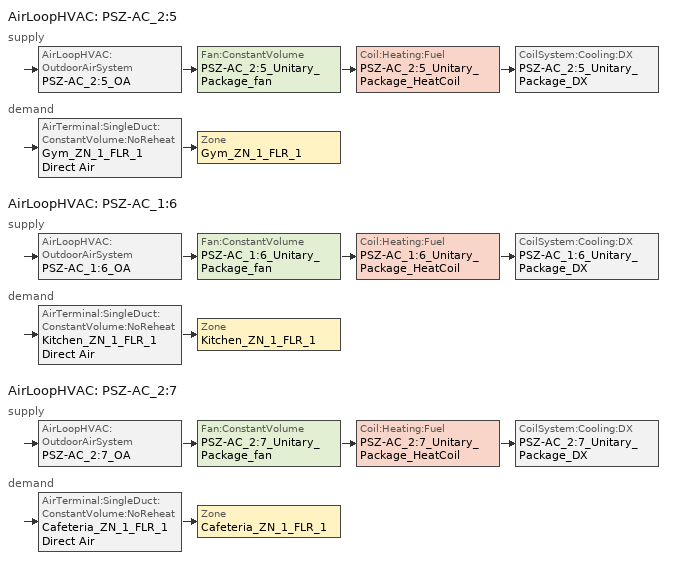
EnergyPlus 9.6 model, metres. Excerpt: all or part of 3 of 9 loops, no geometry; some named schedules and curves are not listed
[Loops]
AirLoopHVAC 'PSZ-AC_2:5'
 supply: AirLoopHVAC:OutdoorAirSystem 'PSZ-AC_2:5_OA' > Fan:ConstantVolume 'PSZ-AC_2:5_Unitary_Package_fan' > Coil:Heating:Fuel 'PSZ-AC_2:5_Unitary_Package_HeatCoil' > CoilSystem:Cooling:DX 'PSZ-AC_2:5_Unitary_Package_DX'
 demand: AirTerminal:SingleDuct:ConstantVolume:NoReheat 'Gym_ZN_1_FLR_1 Direct Air' > Zone 'Gym_ZN_1_FLR_1'
AirLoopHVAC 'PSZ-AC_1:6'
 supply: AirLoopHVAC:OutdoorAirSystem 'PSZ-AC_1:6_OA' > Fan:ConstantVolume 'PSZ-AC_1:6_Unitary_Package_fan' > Coil:Heating:Fuel 'PSZ-AC_1:6_Unitary_Package_HeatCoil' > CoilSystem:Cooling:DX 'PSZ-AC_1:6_Unitary_Package_DX'
 demand: AirTerminal:SingleDuct:ConstantVolume:NoReheat 'Kitchen_ZN_1_FLR_1 Direct Air' > Zone 'Kitchen_ZN_1_FLR_1'
AirLoopHVAC 'PSZ-AC_2:7'
 supply: AirLoopHVAC:OutdoorAirSystem 'PSZ-AC_2:7_OA' > Fan:ConstantVolume 'PSZ-AC_2:7_Unitary_Package_fan' > Coil:Heating:Fuel 'PSZ-AC_2:7_Unitary_Package_HeatCoil' > CoilSystem:Cooling:DX 'PSZ-AC_2:7_Unitary_Package_DX'
 demand: AirTerminal:SingleDuct:ConstantVolume:NoReheat 'Cafeteria_ZN_1_FLR_1 Direct Air' > Zone 'Cafeteria_ZN_1_FLR_1'
[Sizing:Zone] Zone Cooling Design Supply Air Temperature Input Method=SupplyAirTemperature; Zone Cooling Design Supply Air Temperature {C}=12.8; Zone Heating Design Supply Air Temperature Input Method=SupplyAirTemperature; Zone Heating Design Supply Air Temperature {C}=40; Zone Cooling Design Supply Air Humidity Ratio {kgWater/kgDryAir}=0.007; Zone Heating Design Supply Air Humidity Ratio {kgWater/kgDryAir}=0.008; Zone Heating Sizing Factor=0; Zone Cooling Sizing Factor=0; Cooling Design Air Flow Rate {m3/s}=0; Cooling Minimum Air Flow Fraction=0; Heating Design Air Flow Method=DesignDay; Heating Design Air Flow Rate {m3/s}=0; Account for Dedicated Outdoor Air System=No; Dedicated Outdoor Air System Control Strategy=NeutralSupplyAir; Dedicated Outdoor Air Low Setpoint Temperature for Design {C}=autosize; Dedicated Outdoor Air High Setpoint Temperature for Design {C}=autosize
Name | Design Specification Outdoor Air Object | Cooling Design Air Flow Method | Cooling Minimum Air Flow {m3/s}
Gym_ZN_1_FLR_1 | SZ DSOA Gym_ZN_1_FLR_1 | DesignDay | 0
Kitchen_ZN_1_FLR_1 | SZ DSOA Kitchen_ZN_1_FLR_1 | DesignDayWithLimit | 0.197746
Cafeteria_ZN_1_FLR_1 | SZ DSOA Cafeteria_ZN_1_FLR_1 | DesignDay | 0
[DesignSpecification:OutdoorAir]
Name | Outdoor Air Method | Outdoor Air Flow per Zone Floor Area {m3/s-m2} | Outdoor Air Flow per Zone {m3/s}
SZ DSOA Gym_ZN_1_FLR_1 | Flow/Area | 0.00152391
SZ DSOA Kitchen_ZN_1_FLR_1 | Maximum | 0.00117818 | 0.197746
SZ DSOA Cafeteria_ZN_1_FLR_1 | Flow/Area | 0.0047241
[Fan:ZoneExhaust] Availability Schedule=Kitchen_Exhaust_SCH
Name | Fan Total Efficiency | Pressure Rise {Pa} | Maximum Flow Rate {m3/s} | Balanced Exhaust Fraction Schedule
Kitchen_ZN_1_FLR_1 Exhaust Fan | 0.385 | 125 | 2.12376 | Kitchen Exhaust Fan Balanced Exhaust Fraction Schedule
Gym_ZN_1_FLR_1 Dummy Exhaust Fan | 1 | 0 | 0.544155
Cafeteria_ZN_1_FLR_1 Dummy Exhaust Fan | 1 | 0 | 1.38186
[Sizing:System] Type of Load to Size On=Sensible; Design Outdoor Air Flow Rate {m3/s}=AUTOSIZE; Central Heating Maximum System Air Flow Ratio=1; Preheat Design Temperature {C}=7; Preheat Design Humidity Ratio {kgWater/kgDryAir}=0.008; Precool Design Temperature {C}=12.8; Precool Design Humidity Ratio {kgWater/kgDryAir}=0.008; Central Cooling Design Supply Air Temperature {C}=12.8; Central Heating Design Supply Air Temperature {C}=40; Type of Zone Sum to Use=Coincident; 100% Outdoor Air in Cooling=No; 100% Outdoor Air in Heating=No; Central Cooling Design Supply Air Humidity Ratio {kgWater/kgDryAir}=0.007; Central Heating Design Supply Air Humidity Ratio {kgWater/kgDryAir}=0.008; Cooling Supply Air Flow Rate Method=DesignDay; Cooling Supply Air Flow Rate {m3/s}=0; Heating Supply Air Flow Rate Method=DesignDay; Heating Supply Air Flow Rate {m3/s}=0; System Outdoor Air Method=ZoneSum; Zone Maximum Outdoor Air Fraction=1; Cooling Design Capacity Method=CoolingDesignCapacity; Cooling Design Capacity {W}=autosize; Heating Design Capacity Method=HeatingDesignCapacity; Heating Design Capacity {W}=autosize; Central Cooling Capacity Control Method=OnOff
PSZ-AC_2:5; PSZ-AC_1:6; PSZ-AC_2:7
[ZoneControl:Thermostat] Control Type Schedule=Dual Zone Control Type Sched
Name | Zone or ZoneList | Control 1
Gym_ZN_1_FLR_1 Thermostat | Gym_ZN_1_FLR_1 | Gym_ZN_1_FLR_1 DualSPSched
Kitchen_ZN_1_FLR_1 Thermostat | Kitchen_ZN_1_FLR_1 | Kitchen_ZN_1_FLR_1 DualSPSched
Cafeteria_ZN_1_FLR_1 Thermostat | Cafeteria_ZN_1_FLR_1 | Cafeteria_ZN_1_FLR_1 DualSPSched
[ThermostatSetpoint:DualSetpoint] Heating Setpoint Temperature Schedule=HTGSETP_SCH_NO_OPTIMUM; Cooling Setpoint Temperature Schedule=CLGSETP_SCH_NO_OPTIMUM
Gym_ZN_1_FLR_1 DualSPSched; Kitchen_ZN_1_FLR_1 DualSPSched; Cafeteria_ZN_1_FLR_1 DualSPSched
[AirTerminal:SingleDuct:ConstantVolume:NoReheat] Availability Schedule=ALWAYS_ON; Maximum Air Flow Rate {m3/s}=AUTOSIZE
Gym_ZN_1_FLR_1 Direct Air; Kitchen_ZN_1_FLR_1 Direct Air; Cafeteria_ZN_1_FLR_1 Direct Air
[Zone equipment]
Gym_ZN_1_FLR_1: Gym_ZN_1_FLR_1 Dummy Exhaust Fan, Gym_ZN_1_FLR_1 Direct Air
Kitchen_ZN_1_FLR_1: Kitchen_ZN_1_FLR_1 Exhaust Fan, Kitchen_ZN_1_FLR_1 Direct Air
Cafeteria_ZN_1_FLR_1: Cafeteria_ZN_1_FLR_1 Dummy Exhaust Fan, Cafeteria_ZN_1_FLR_1 Direct Air
[Fan:ConstantVolume] Availability Schedule=HVACOperationSchd; Pressure Rise {Pa}=622.5; Maximum Flow Rate {m3/s}=AUTOSIZE; Motor In Airstream Fraction=1
Name | Fan Total Efficiency | Motor Efficiency
PSZ-AC_2:5_Unitary_Package_fan | 0.56225 | 0.865
PSZ-AC_1:6_Unitary_Package_fan; PSZ-AC_2:7_Unitary_Package_fan | 0.58175 | 0.895
[Coil:Cooling:DX:TwoSpeed] Availability Schedule=ALWAYS_ON
Name | High Speed Gross Rated Total Cooling Capacity {W} | High Speed Rated Sensible Heat Ratio | High Speed Gross Rated Cooling COP {W/W} | High Speed Rated Air Flow Rate {m3/s} | Total Cooling Capacity Function of Temperature Curve | Total Cooling Capacity Function of Flow Fraction Curve | Energy Input Ratio Function of Temperature Curve | Energy Input Ratio Function of Flow Fraction Curve | Part Load Fraction Correlation Curve | Low Speed Gross Rated Total Cooling Capacity {W} | Low Speed Gross Rated Sensible Heat Ratio | Low Speed Gross Rated Cooling COP {W/W} | Low Speed Rated Air Flow Rate {m3/s} | Low Speed Total Cooling Capacity Function of Temperature Curve | Low Speed Energy Input Ratio Function of Temperature Curve
PSZ-AC_2:5_Unitary_Package_CoolCoil | 15055.82 | 0.78918 | 4.11713 | 0.88609 | PSZ-AC_2:5_Unitary_PackagecoolCapFT | PSZ-AC_2:5_Unitary_PackagecoolFFF | PSZ-AC_2:5_Unitary_PackagecoolEIRFT | PSZ-AC_2:5_Unitary_PackagecoolEIRFFF | PSZ-AC_2:5_Unitary_PackagecoolPLR | 7527.91 | 0.78918 | 4.11713 | 0.590727 | PSZ-AC_2:5_Unitary_PackagecoolCapFT | PSZ-AC_2:5_Unitary_PackagecoolEIRFT
PSZ-AC_1:6_Unitary_Package_CoolCoil | 26850.07 | 0.78766 | 3.79883 | 1.57348 | PSZ-AC_1:6_Unitary_PackagecoolCapFT | PSZ-AC_1:6_Unitary_PackagecoolFFF | PSZ-AC_1:6_Unitary_PackagecoolEIRFT | PSZ-AC_1:6_Unitary_PackagecoolEIRFFF | PSZ-AC_1:6_Unitary_PackagecoolPLR | 13425 | 0.78766 | 3.79883 | 1.04899 | PSZ-AC_1:6_Unitary_PackagecoolCapFT | PSZ-AC_1:6_Unitary_PackagecoolEIRFT
PSZ-AC_2:7_Unitary_Package_CoolCoil | 26768.69 | 0.76933 | 3.79883 | 1.48809 | PSZ-AC_2:7_Unitary_PackagecoolCapFT | PSZ-AC_2:7_Unitary_PackagecoolFFF | PSZ-AC_2:7_Unitary_PackagecoolEIRFT | PSZ-AC_2:7_Unitary_PackagecoolEIRFFF | PSZ-AC_2:7_Unitary_PackagecoolPLR | 13384.3 | 0.76933 | 3.79883 | 0.99206 | PSZ-AC_2:7_Unitary_PackagecoolCapFT | PSZ-AC_2:7_Unitary_PackagecoolEIRFT
[Coil:Heating:Fuel] Availability Schedule=ALWAYS_ON; Fuel Type=NaturalGas; Burner Efficiency=0.8; Nominal Capacity {W}=AUTOSIZE
PSZ-AC_2:5_Unitary_Package_HeatCoil; PSZ-AC_1:6_Unitary_Package_HeatCoil; PSZ-AC_2:7_Unitary_Package_HeatCoil
[CoilSystem:Cooling:DX] Availability Schedule=ALWAYS_ON
Name | Cooling Coil
PSZ-AC_2:5_Unitary_Package_DX | PSZ-AC_2:5_Unitary_Package_CoolCoil
PSZ-AC_1:6_Unitary_Package_DX | PSZ-AC_1:6_Unitary_Package_CoolCoil
PSZ-AC_2:7_Unitary_Package_DX | PSZ-AC_2:7_Unitary_Package_CoolCoil
[Controller:OutdoorAir] Minimum Outdoor Air Flow Rate {m3/s}=AUTOSIZE; Maximum Outdoor Air Flow Rate {m3/s}=AUTOSIZE; Economizer Control Action Type=ModulateFlow; Lockout Type=NoLockout; Minimum Limit Type=FixedMinimum
Name | Economizer Control Type | Minimum Outdoor Air Schedule | Maximum Fraction of Outdoor Air Schedule
PSZ-AC_2:5_OA_Controller | NoEconomizer | MinOA_MotorizedDamper_Sched | PSZ2_5_Timestep_Econ_Eff_SCH
PSZ-AC_1:6_OA_Controller | DifferentialDryBulb | Kitchen_Exhaust_SCH | PSZ1_6_Timestep_Econ_Eff_SCH
PSZ-AC_2:7_OA_Controller | DifferentialDryBulb | MinOA_MotorizedDamper_Sched | PSZ2_7_Timestep_Econ_Eff_SCH
[AirLoopHVAC] Design Supply Air Flow Rate {m3/s}=AUTOSIZE
PSZ-AC_2:5; PSZ-AC_1:6; PSZ-AC_2:7
[WaterHeater:Mixed]
SHW Booster Water Heater: Tank Volume {m3}=0.0227125; Setpoint Temperature Schedule=Booster Water Setpoint Temp Schedule; Deadband Temperature Difference {deltaC}=2; Maximum Temperature Limit {C}=82.2222; Heater Control Type=Cycle; Heater Maximum Capacity {W}=6000; Heater Minimum Capacity {W}=0; Heater Fuel Type=Electricity; Heater Thermal Efficiency=1; Off Cycle Parasitic Fuel Type=Electricity; Off Cycle Parasitic Heat Fraction to Tank=0; Ambient Temperature Indicator=Zone; Ambient Temperature Zone=KITCHEN_ZN_1_FLR_1; Off Cycle Loss Coefficient to Ambient Temperature {W/K}=1.05316; On Cycle Loss Coefficient to Ambient Temperature {W/K}=1.05316; Peak Use Flow Rate {m3/s}=6.30902e-05; Use Flow Rate Fraction Schedule=BLDG_SWH_SCH; Cold Water Supply Temperature Schedule=Booster Water Inlet Temp Schedule
[SetpointManager:SingleZone:Reheat] Control Variable=Temperature; Minimum Supply Air Temperature {C}=10; Maximum Supply Air Temperature {C}=50
Name | Control Zone | Setpoint Node or NodeList
SupAirTemp MngrGym_ZN_1_FLR_1 | Gym_ZN_1_FLR_1 | PSZ-AC_2:5 Supply Equipment Outlet Node
SupAirTemp MngrKitchen_ZN_1_FLR_1 | Kitchen_ZN_1_FLR_1 | PSZ-AC_1:6 Supply Equipment Outlet Node
SupAirTemp MngrCafeteria_ZN_1_FLR_1 | Cafeteria_ZN_1_FLR_1 | PSZ-AC_2:7 Supply Equipment Outlet Node
[SetpointManager:MixedAir] Control Variable=Temperature
Name | Setpoint Node or NodeList
PSZ-AC_2:5_OAMixed Air Temp Manager | PSZ-AC_2:5_OA-PSZ-AC_2:5_Unitary_PackageNode
PSZ-AC_1:6_OAMixed Air Temp Manager | PSZ-AC_1:6_OA-PSZ-AC_1:6_Unitary_PackageNode
PSZ-AC_2:7_OAMixed Air Temp Manager | PSZ-AC_2:7_OA-PSZ-AC_2:7_Unitary_PackageNode
PSZ-AC_2:5_HeatC Temp Manager | PSZ-AC_2:5_Unitary_PackageCoolCoil air inlet
PSZ-AC_1:6_HeatC Temp Manager | PSZ-AC_1:6_Unitary_PackageCoolCoil air inlet
PSZ-AC_2:7_HeatC Temp Manager | PSZ-AC_2:7_Unitary_PackageCoolCoil air inlet
[Refrigeration:Case] Availability Schedule=ALWAYS_ON; Zone=Kitchen_ZN_1_FLR_1; Rated Ambient Temperature {C}=23.88; Rated Ambient Relative Humidity {percent}=55; Rated Total Cooling Capacity per Unit Length {W/m}=734; Case Length {m}=3.66; Latent Case Credit Curve Type=CaseTemperatureMethod; Standard Case Lighting Power per Unit Length {W/m}=33; Case Lighting Schedule=walkin_occ_lght_sch; Fraction of Lighting Energy to Case=1; Case Anti-Sweat Heater Power per Unit Length {W/m}=0; Minimum Anti-Sweat Heater Power per Unit Length {W/m}=0; Anti-Sweat Heater Control Type=None; Humidity at Zero Anti-Sweat Heater Energy {percent}=0; Case Height {m}=0; Defrost Energy Correction Curve Type=None
Name | Rated Latent Heat Ratio | Rated Runtime Fraction | Case Operating Temperature {C} | Latent Case Credit Curve | Standard Case Fan Power per Unit Length {W/m} | Operating Case Fan Power per Unit Length {W/m} | Fraction of Anti-Sweat Heater Energy to Case | Case Defrost Power per Unit Length {W/m} | Case Defrost Type | Case Defrost Schedule | Case Defrost Drip-Down Schedule | Under Case HVAC Return Air Fraction | Refrigerated Case Restocking Schedule | Case Credit Fraction Schedule
Kitchen_ZN_1_FLR_1_Case:1_WALKINFREEZER | 0.1 | 0.4 | -23 | Kitchen_ZN_1_FLR_1_Case:1_WALKINFREEZERSingleShelfHorizontal_LatentEnergyMult | 19.5143 | 19.5143 | 0 | 547 | ELECTRIC | Kitchen_ZN_1_FLR_1_Case:1_WALKINFREEZER_CaseDefrost2aDaySched | Kitchen_ZN_1_FLR_1_Case:1_WALKINFREEZER_CaseDripDown2aDaySched | 0 | Kitchen_ZN_1_FLR_1_Case:1_WALKINFREEZER_WalkInStockingSched | Kitchen_ZN_1_FLR_1_Case:1_WALKINFREEZER_CaseCreditReduxSched
Kitchen_ZN_1_FLR_1_Case:2_SELFCONTAINEDDISPLAYCASE | 0.08 | 0.85 | 2 | Kitchen_ZN_1_FLR_1_Case:2_SELFCONTAINEDDISPLAYCASEMultiShelfVertical_LatentEnergyMult | 15.7143 | 15.7143 | 0.2 | 0 | NONE |  |  | 0.05 | Kitchen_ZN_1_FLR_1_Case:2_SELFCONTAINEDDISPLAYCASE_CaseStockingSched
[Refrigeration:CaseAndWalkInList]
Name | Case or WalkIn 1
RACK1CaseList | Kitchen_ZN_1_FLR_1_Case:1_WALKINFREEZER
RACK2CaseList | Kitchen_ZN_1_FLR_1_Case:2_SELFCONTAINEDDISPLAYCASE
[EnergyManagementSystem:Sensor]
Name | Output:Variable or Output:Meter Index Key | Output:Variable or Output:Meter
GYM_ZN_1_FLR_1_Temp | GYM_ZN_1_FLR_1 Air Node | System Node Temperature
PSZ2_5_OAFlowMass | PSZ-AC_2:5_OAInlet Node | System Node Mass Flow Rate
PSZ2_5_HeatingRTF | PSZ-AC_2:5_Unitary_Package_HeatCoil | Heating Coil Runtime Fraction
PSZ2_5_RTF | PSZ-AC_2:5_Unitary_Package_CoolCoil | Cooling Coil Runtime Fraction
PSZ2_5_SpeedRatio | PSZ-AC_2:5_Unitary_Package_DX | Coil System Compressor Speed Ratio
PSZ2_5_Econo_Status | PSZ-AC_2:5 | Air System Outdoor Air Economizer Status
KITCHEN_ZN_1_FLR_1_Temp | KITCHEN_ZN_1_FLR_1 Air Node | System Node Temperature
PSZ1_6_OAFlowMass | PSZ-AC_1:6_OAInlet Node | System Node Mass Flow Rate
PSZ1_6_HeatingRTF | PSZ-AC_1:6_Unitary_Package_HeatCoil | Heating Coil Runtime Fraction
PSZ1_6_RTF | PSZ-AC_1:6_Unitary_Package_CoolCoil | Cooling Coil Runtime Fraction
PSZ1_6_SpeedRatio | PSZ-AC_1:6_Unitary_Package_DX | Coil System Compressor Speed Ratio
PSZ1_6_Econo_Status | PSZ-AC_1:6 | Air System Outdoor Air Economizer Status
CAFETERIA_ZN_1_FLR_1_Temp | CAFETERIA_ZN_1_FLR_1 Air Node | System Node Temperature
PSZ2_7_OAFlowMass | PSZ-AC_2:7_OAInlet Node | System Node Mass Flow Rate
PSZ2_7_HeatingRTF | PSZ-AC_2:7_Unitary_Package_HeatCoil | Heating Coil Runtime Fraction
PSZ2_7_RTF | PSZ-AC_2:7_Unitary_Package_CoolCoil | Cooling Coil Runtime Fraction
PSZ2_7_SpeedRatio | PSZ-AC_2:7_Unitary_Package_DX | Coil System Compressor Speed Ratio
PSZ2_7_Econo_Status | PSZ-AC_2:7 | Air System Outdoor Air Economizer Status
Gym_ZN_1_FLR_1_LSr | Gym_ZN_1_FLR_1 | Zone Lights Electricity Rate
Gym_ZN_1_FLR_1_OSr | Gym_ZN_1_FLR_1 | People Occupant Count
Kitchen_ZN_1_FLR_1_LSr | Kitchen_ZN_1_FLR_1 | Zone Lights Electricity Rate
Kitchen_ZN_1_FLR_1_OSr | Kitchen_ZN_1_FLR_1 | People Occupant Count
Cafeteria_ZN_1_FLR_1_LSr | Cafeteria_ZN_1_FLR_1 | Zone Lights Electricity Rate
Cafeteria_ZN_1_FLR_1_OSr | Cafeteria_ZN_1_FLR_1 | People Occupant Count
[EnergyManagementSystem:InternalVariable]
Name | Internal Data Index Key | Internal Data Type
PSZ2_5_Fan_DesignPressure | PSZ-AC_2:5_Unitary_Package_fan | Fan Nominal Pressure Rise
PSZ2_5_DesignFlowMass | PSZ-AC_2:5_OA_CONTROLLER | Outdoor Air Controller Maximum Mass Flow Rate
PSZ2_5_OADesignMass | PSZ-AC_2:5_OA_CONTROLLER | Outdoor Air Controller Minimum Mass Flow Rate
PSZ1_6_Fan_DesignPressure | PSZ-AC_1:6_Unitary_Package_fan | Fan Nominal Pressure Rise
PSZ1_6_DesignFlowMass | PSZ-AC_1:6_OA_CONTROLLER | Outdoor Air Controller Maximum Mass Flow Rate
PSZ1_6_OADesignMass | PSZ-AC_1:6_OA_CONTROLLER | Outdoor Air Controller Minimum Mass Flow Rate
PSZ2_7_Fan_DesignPressure | PSZ-AC_2:7_Unitary_Package_fan | Fan Nominal Pressure Rise
PSZ2_7_DesignFlowMass | PSZ-AC_2:7_OA_CONTROLLER | Outdoor Air Controller Maximum Mass Flow Rate
PSZ2_7_OADesignMass | PSZ-AC_2:7_OA_CONTROLLER | Outdoor Air Controller Minimum Mass Flow Rate
Gym_ZN_1_FLR_1_Area | Gym_ZN_1_FLR_1 | Zone Floor Area
Kitchen_ZN_1_FLR_1_Area | Kitchen_ZN_1_FLR_1 | Zone Floor Area
Cafeteria_ZN_1_FLR_1_Area | Cafeteria_ZN_1_FLR_1 | Zone Floor Area
[EnergyManagementSystem:Actuator] Actuated Component Type=Fan; Actuated Component Control Type=Fan Pressure Rise
Name | Actuated Component Unique
PSZ2_5_Fan_Pressure | PSZ-AC_2:5_Unitary_Package_fan
PSZ1_6_Fan_Pressure | PSZ-AC_1:6_Unitary_Package_fan
PSZ2_7_Fan_Pressure | PSZ-AC_2:7_Unitary_Package_fan
[Schedule:Compact]
Booster Water Inlet Temp Schedule: THROUGH: 12/31, FOR: AllDays, UNTIL: 24:00, 60
Booster Water Setpoint Temp Schedule: THROUGH: 12/31, FOR: AllDays, UNTIL: 24:00, 82.22
BLDG_SWH_SCH: Through: 6/15, For: SummerDesignDay, Until: 07:00, 0.05, Until: 08:00, 0.1, Until: 09:00, 0.34, Until: 10:00, 0.6, Until: 11:00, 0.63, Until: 12:00, 0.72, Until: 13:00, 0.79, Until: 14:00, 0.83, Until: 15:00, 0.61, Until: 16:00, 0.65, Until: 18:00, 0.1, Until: 19:00, 0.19, Until: 20:00, 0.25, Until: 22:00, 0.22, Until: 23:00, 0.12, Until: 24:00, 0.09, For: Weekdays, Until: 07:00, 0, Until: 08:00, 0, Until: 09:00, 0.34, Until: 10:00, 0.6, Until: 11:00, 0.63, Until: 12:00, 0.72, Until: 13:00, 0.79, Until: 14:00, 0.83, Until: 15:00, 0.61, Until: 16:00, 0.65, Until: 18:00, 0.1, Until: 19:00, 0.19, Until: 20:00, 0.25, Until: 22:00, 0, Until: 23:00, 0, Until: 24:00, 0, For: WinterDesignDay, Until: 09:00, 0.03, Until: 13:00, 0.05, Until: 24:00, 0.03, For: Saturday, Until: 09:00, 0, Until: 13:00, 0, Until: 24:00, 0, For: Sunday Holidays AllOtherDays, Until: 08:00, 0, Until: 14:00, 0, Until: 24:00, 0, Through: 9/15, For: SummerDesignDay, Until: 07:00, 0.05, Until: 18:00, 0.1, Until: 19:00, 0.19, Until: 20:00, 0.25, Until: 22:00, 0.22, Until: 23:00, 0.12, Until: 24:00, 0.09, For: Weekdays, Until: 08:00, 0, Until: 18:00, 0.1, Until: 19:00, 0.19, Until: 20:00, 0.25, Until: 22:00, 0, Until: 23:00, 0, Until: 24:00, 0, For: WinterDesignDay, Until: 09:00, 0.03, Until: 13:00, 0.05, Until: 24:00, 0.03, For: Saturday, Until: 09:00, 0, Until: 13:00, 0, Until: 24:00, 0, For: Sunday Holidays AllOtherDays, Until: 08:00, 0, Until: 14:00, 0, Until: 24:00, 0, Through: 12/31, For: SummerDesignDay, Until: 07:00, 0.05, Until: 08:00, 0.1, Until: 09:00, 0.34, Until: 10:00, 0.6, Until: 11:00, 0.63, Until: 12:00, 0.72, Until: 13:00, 0.79, Until: 14:00, 0.83, Until: 15:00, 0.61, Until: 16:00, 0.65, Until: 18:00, 0.1, Until: 19:00, 0.19, Until: 20:00, 0.25, Until: 22:00, 0.22, Until: 23:00, 0.12, Until: 24:00, 0.09, For: Weekdays, Until: 07:00, 0, Until: 08:00, 0, Until: 09:00, 0.34, Until: 10:00, 0.6, Until: 11:00, 0.63, Until: 12:00, 0.72, Until: 13:00, 0.79, Until: 14:00, 0.83, Until: 15:00, 0.61, Until: 16:00, 0.65, Until: 18:00, 0.1, Until: 19:00, 0.19, Until: 20:00, 0.25, Until: 22:00, 0, Until: 23:00, 0, Until: 24:00, 0, For: WinterDesignDay, Until: 09:00, 0.03, Until: 13:00, 0.05, Until: 24:00, 0.03, For: Saturday, Until: 09:00, 0, Until: 13:00, 0, Until: 24:00, 0, For: Sunday Holidays AllOtherDays, Until: 08:00, 0, Until: 14:00, 0, Until: 24:00, 0
ALWAYS_ON: Through: 12/31, For: AllDays, Until: 24:00, 1
Dual Zone Control Type Sched: Through: 12/31, For: AllDays, Until: 24:00, 4
Kitchen_Exhaust_SCH: Through: 6/30, For: Weekdays SummerDesignDay WinterDesignDay, Until: 08:00, 0, Until: 17:00, 1, Until: 24:00, 0, For: WeekEnds  Holidays AllOtherDays, Until: 24:00, 0, Through: 9/1, For: Weekdays SummerDesignDay WinterDesignDay, Until: 08:00, 0, Until: 17:00, 1, Until: 21:00, 1, Until: 24:00, 0, For: WeekEnds Holidays AllOtherDays, Until: 24:00, 0, Through: 12/31, For: Weekdays SummerDesignDay WinterDesignDay, Until: 08:00, 0, Until: 16:00, 1, Until: 21:00, 1, Until: 24:00, 0, For: WeekEnds Holidays AllOtherDays, Until: 24:00, 0
HVACOperationSchd: Through: 12/31, For: Weekdays SummerDesignDay WinterDesignDay, Until: 07:00, 0, Until: 21:00, 1, Until: 24:00, 0, For: WeekEnds Holidays AllOtherDays, Until: 24:00, 0
MinOA_MotorizedDamper_Sched: Through: 12/31, For: Weekdays SummerDesignDay WinterDesignDay, Until: 08:00, 0, Until: 21:00, 1, Until: 24:00, 0, For: WeekEnds Holidays AllOtherDays, Until: 24:00, 0
Kitchen Exhaust Fan Balanced Exhaust Fraction Schedule: Through: 6/30, For: Weekdays SummerDesignDay WinterDesignDay, Until: 08:00, 0, Until: 17:00, 0.906889, Until: 24:00, 0, For: WeekEnds  Holidays AllOtherDays, Until: 24:00, 0, Through: 9/1, For: Weekdays SummerDesignDay WinterDesignDay, Until: 08:00, 0, Until: 17:00, 0.906889, Until: 21:00, 0.906889, Until: 24:00, 0, For: WeekEnds Holidays AllOtherDays, Until: 24:00, 0, Through: 12/31, For: Weekdays SummerDesignDay WinterDesignDay, Until: 08:00, 0, Until: 16:00, 0.906889, Until: 21:00, 0.906889, Until: 24:00, 0, For: WeekEnds Holidays AllOtherDays, Until: 24:00, 0
[Curve:Quadratic]
Name | Coefficient1 Constant | Coefficient2 x | Coefficient3 x**2 | Minimum Value of x | Maximum Value of x
PSZ-AC_2:5_Unitary_PackagecoolFFF; PSZ-AC_1:6_Unitary_PackagecoolFFF; PSZ-AC_2:7_Unitary_PackagecoolFFF | 0.8 | 0.2 | 0 | 0.5 | 1.5
PSZ-AC_2:5_Unitary_PackagecoolEIRFFF; PSZ-AC_1:6_Unitary_PackagecoolEIRFFF; PSZ-AC_2:7_Unitary_PackagecoolEIRFFF | 1.156 | -0.1816 | 0.0256 | 0.5 | 1.5
PSZ-AC_2:5_Unitary_PackagecoolPLR; PSZ-AC_1:6_Unitary_PackagecoolPLR; PSZ-AC_2:7_Unitary_PackagecoolPLR | 0.75 | 0.25 | 0 | 0 | 1
[Curve:Biquadratic] Minimum Value of x=12.77778; Maximum Value of x=23.88889; Minimum Value of y=21.11111; Maximum Value of y=46.11111
Name | Coefficient1 Constant | Coefficient2 x | Coefficient3 x**2 | Coefficient4 y | Coefficient5 y**2 | Coefficient6 x*y
PSZ-AC_2:5_Unitary_PackagecoolCapFT; PSZ-AC_1:6_Unitary_PackagecoolCapFT; PSZ-AC_2:7_Unitary_PackagecoolCapFT | 0.766956 | 0.0107756 | -4.14703e-05 | 0.00134961 | -0.000261144 | 0.000457488
PSZ-AC_2:5_Unitary_PackagecoolEIRFT; PSZ-AC_1:6_Unitary_PackagecoolEIRFT; PSZ-AC_2:7_Unitary_PackagecoolEIRFT | 0.297145 | 0.0430933 | -0.000748766 | 0.00597727 | 0.000482112 | -0.000956448
[Schedule:Constant]
PSZ2_5_Timestep_Econ_Eff_SCH; PSZ1_6_Timestep_Econ_Eff_SCH; PSZ2_7_Timestep_Econ_Eff_SCH: Fraction, 0.7
